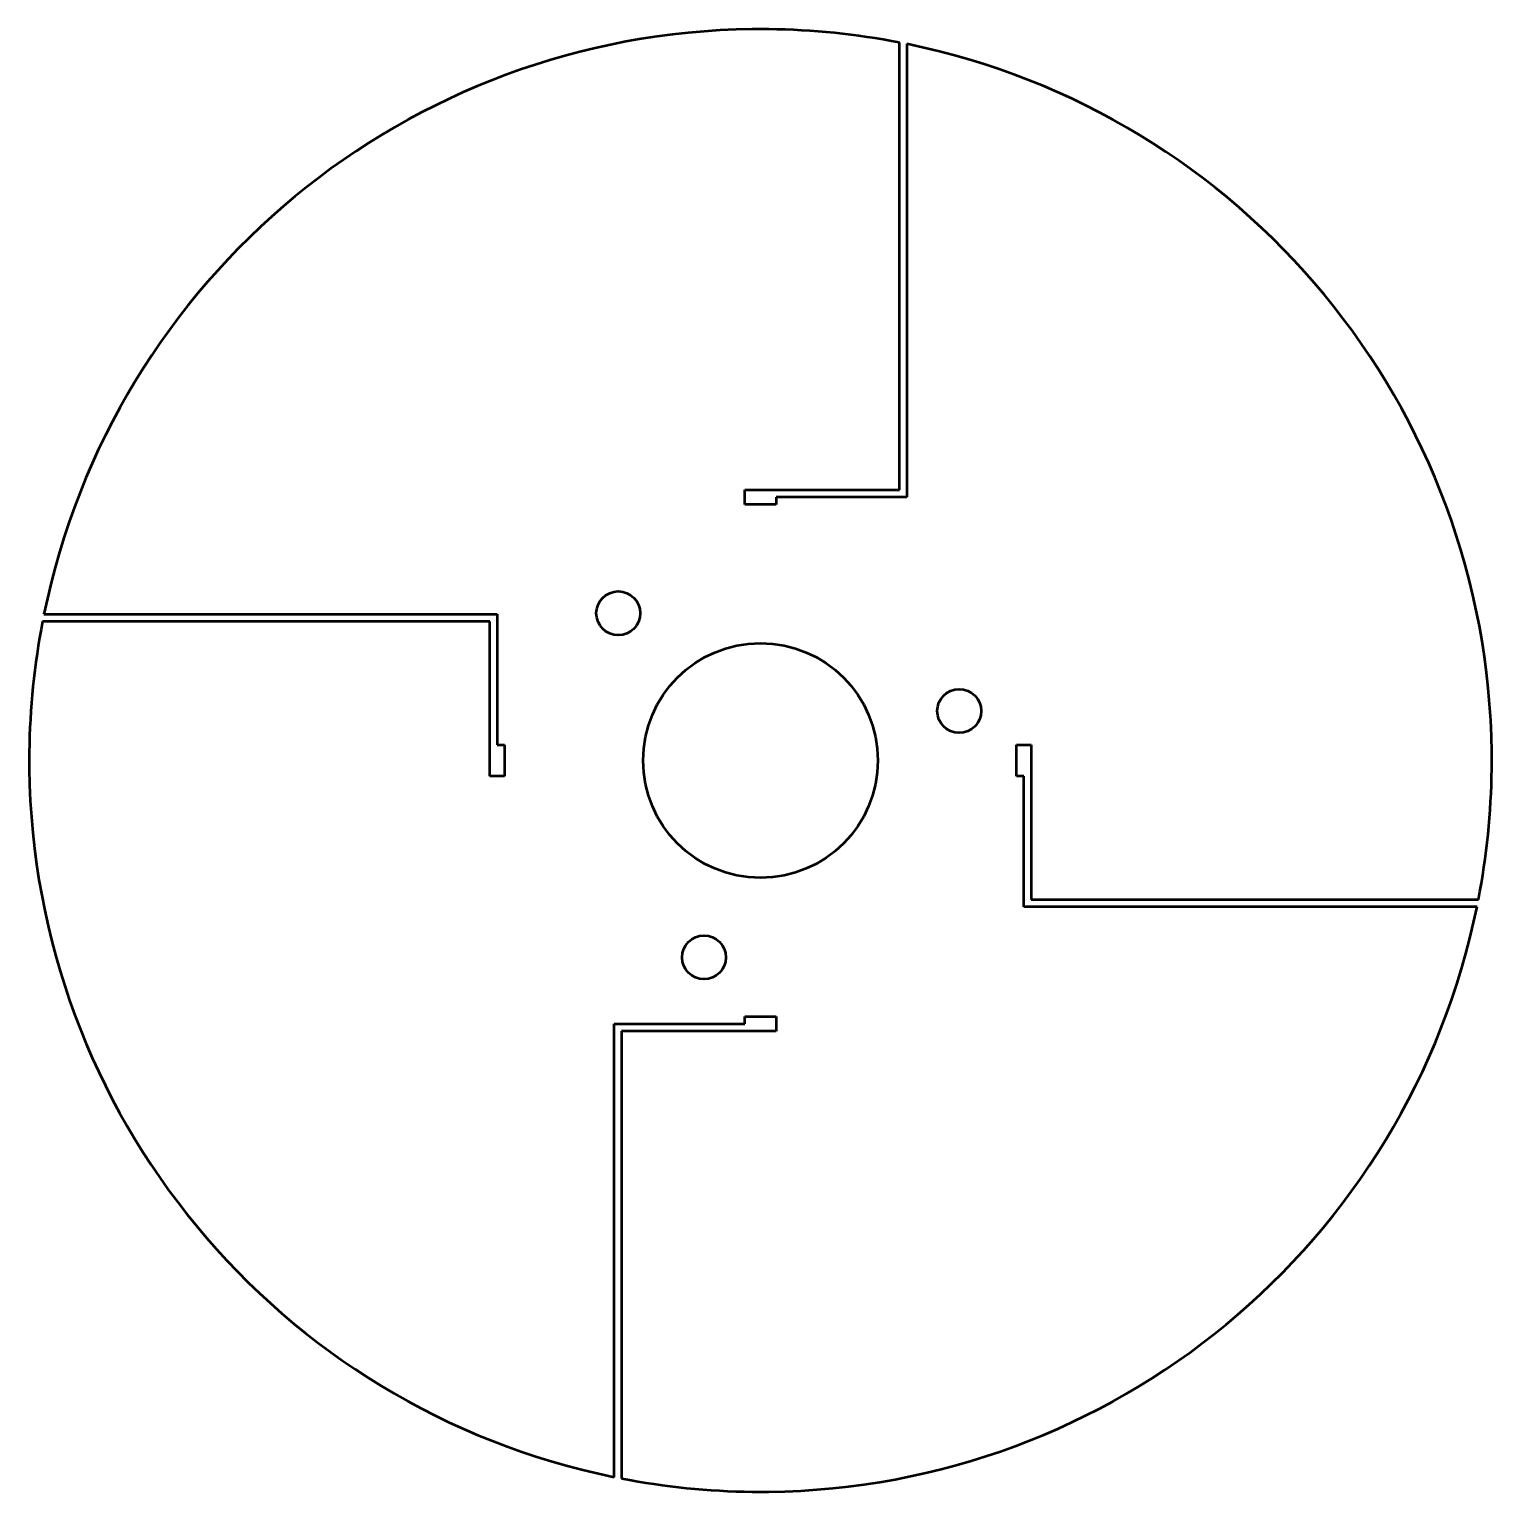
# Model space of a CAD drawing. Header units: millimetres. Extents: x -2 to 198, y -120 to 80.
import ezdxf

# ---------------------------------------------------------------- set-up
doc = ezdxf.new("R2010")
doc.units = ezdxf.units.MM
doc.layers.add('IV_INTERIOR_PROFILES', color=7, linetype='Continuous', lineweight=50)
doc.layers.add('IV_OUTER_PROFILE', color=7, linetype='Continuous', lineweight=50)

msp = doc.modelspace()

# ---------------------------------------------------------------- linework, layer by layer
at = {"layer": 'IV_INTERIOR_PROFILES'}
for centre, radius in [((78.53, 0.14), 3), ((97.98, -20), 16.05), ((125.15, -13.23), 3), ((90.26, -46.92), 3)]:
    msp.add_circle(centre, radius, dxfattribs=at)
at = {"layer": 'IV_OUTER_PROFILE'}
for p, q in [((99.11, 79.99), (96.85, 79.99)), ((116.98, 17), (116.98, 78.18)), ((117.98, 77.98), (117.98, 16)), ((95.85, 15), (95.85, 17)), ((95.85, 17), (116.98, 17)), ((100.11, 16), (100.11, 15)), ((117.98, 16), (100.11, 16)), ((100.11, 15), (95.85, 15)), ((60.98, -1), (-0.2, -1)), ((0, 0), (61.98, 0)), ((60.98, -22.13), (60.98, -1)), ((61.98, 0), (61.98, -17.87)), ((61.98, -17.87), (62.98, -17.87)), ((62.98, -17.87), (62.98, -22.13)), ((132.98, -22.13), (132.98, -17.87)), ((132.98, -17.87), (134.98, -17.87)), ((134.98, -17.87), (134.98, -39)), ((-2.01, -18.87), (-2.01, -21.13)), ((197.97, -21.13), (197.97, -18.87)), ((62.98, -22.13), (60.98, -22.13)), ((133.98, -22.13), (132.98, -22.13)), ((133.98, -40), (133.98, -22.13)), ((134.98, -39), (196.16, -39)), ((195.96, -40), (133.98, -40)), ((95.85, -56), (95.85, -55)), ((95.85, -55), (100.11, -55)), ((100.11, -55), (100.11, -57)), ((77.98, -56), (95.85, -56)), ((77.98, -117.98), (77.98, -56)), ((100.11, -57), (78.98, -57)), ((78.98, -57), (78.98, -118.18)), ((96.85, -119.99), (99.11, -119.99))]:
    msp.add_line(p, q, dxfattribs=at)
for start, end in [(90.648, 168.463), (79.0472, 89.352), (0.648, 78.463), (169.0472, 179.352), (180.648, 258.463), (349.0472, 359.352), (270.648, 348.463), (259.0472, 269.352)]:
    msp.add_arc((97.98, -20), 100, start, end, dxfattribs=at)

doc.saveas('drawing.dxf')
